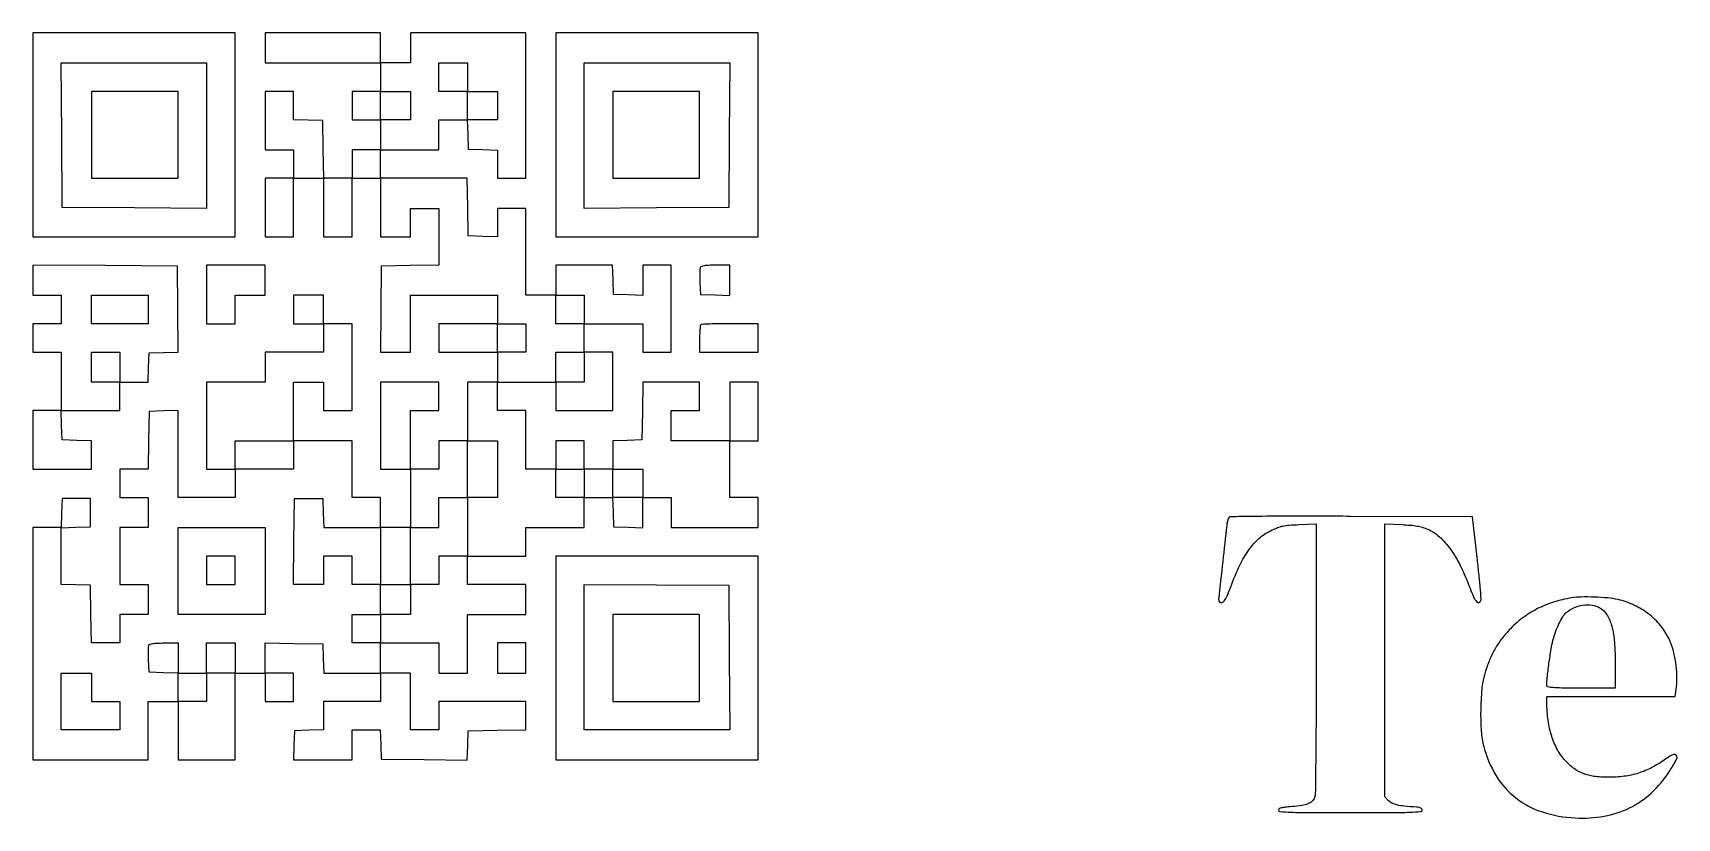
# Model space of a CAD drawing. Extents: x 297 to 6200, y 344 to 2732.
# Drawn here: x 297 to 1281, y 2262 to 2732 of the extents above; entities that cross this region are included whole.
import ezdxf

# ---------------------------------------------------------------- set-up
doc = ezdxf.new("R2010")
doc.units = 0

msp = doc.modelspace()

# ---------------------------------------------------------------- linework, layer by layer
for points in [[(297, 2671), (297, 2610), (357.5, 2610), (418, 2610), (418, 2671), (418, 2732), (357.5, 2732), (297, 2732)], [(436, 2723), (436, 2714), (470.5, 2714), (505, 2714), (505, 2705.5), (505, 2697), (496.5, 2697), (488, 2697), (488, 2688.5), (488, 2680), (496.5, 2680), (505, 2680), (505, 2671), (505, 2662), (496.5, 2662), (488, 2662), (488, 2653.5), (488, 2645), (479.523614, 2645), (471.047228, 2645), (470.773614, 2662.25), (470.5, 2679.5), (461.75, 2679.788933), (453, 2680.077866), (453, 2688.538933), (453, 2697), (444.5, 2697), (436, 2697), (436, 2679.5), (436, 2662), (444.5, 2662), (453, 2662), (453, 2653.5), (453, 2645), (444.5, 2645), (436, 2645), (436, 2627.5), (436, 2610), (444.5, 2610), (453, 2610), (453, 2627.5), (453, 2645), (462, 2645), (471, 2645), (471, 2627.5), (471, 2610), (479.5, 2610), (488, 2610), (488, 2627.5), (488, 2645), (496.5, 2645), (505, 2645), (505, 2627.5), (505, 2610), (514, 2610), (523, 2610), (523, 2618.5), (523, 2627), (531.5, 2627), (540, 2627), (540, 2610.023614), (540, 2593.047228), (522.75, 2592.773614), (505.5, 2592.5), (505.233118, 2566.75), (504.966235, 2541), (513.983118, 2541), (523, 2541), (523, 2558), (523, 2575), (549, 2575), (575, 2575), (575, 2566.5), (575, 2558), (557.5, 2558), (540, 2558), (540, 2549.5), (540, 2541), (557.5, 2541), (575, 2541), (575, 2532), (575, 2523), (566, 2523), (557, 2523), (557, 2505.5), (557, 2488), (548.5, 2488), (540, 2488), (540, 2479.5), (540, 2471), (531.5, 2471), (523, 2471), (523, 2488.5), (523, 2506), (531.5, 2506), (540, 2506), (540, 2514.5), (540, 2523), (522.5, 2523), (505, 2523), (505, 2497), (505, 2471), (514, 2471), (523, 2471), (523, 2453.5), (523, 2436), (514, 2436), (505, 2436), (505, 2445), (505, 2454), (496.5, 2454), (488, 2454), (488, 2471), (488, 2488), (470.5, 2488), (453, 2488), (453, 2505.5), (453, 2523), (462, 2523), (471, 2523), (471, 2514.5), (471, 2506), (479.5, 2506), (488, 2506), (488, 2532), (488, 2558), (479.5, 2558), (471, 2558), (471, 2566.5), (471, 2575), (462, 2575), (453, 2575), (453, 2566.5), (453, 2558), (462, 2558), (471, 2558), (471, 2549.5), (471, 2541), (453.5, 2541), (436, 2541), (436, 2532), (436, 2523), (418.5, 2523), (401, 2523), (401, 2497), (401, 2471), (409.5, 2471), (418, 2471), (418, 2462.5), (418, 2454), (401, 2454), (384, 2454), (384, 2480.038933), (384, 2506.077866), (375.25, 2505.788933), (366.5, 2505.5), (366.226386, 2488.25), (365.952772, 2471), (357.476386, 2471), (349, 2471), (349, 2462.5), (349, 2454), (357.5, 2454), (366, 2454), (366, 2445), (366, 2436), (357.5, 2436), (349, 2436), (349, 2419), (349, 2402), (357.5, 2402), (366, 2402), (366, 2393), (366, 2384), (357.5, 2384), (349, 2384), (349, 2375.5), (349, 2367), (340.523614, 2367), (332.047228, 2367), (331.773614, 2384.25), (331.5, 2401.5), (322.75, 2401.788933), (314, 2402.077866), (314, 2419), (314, 2435.922134), (322.75, 2436.211067), (331.5, 2436.5), (331.5, 2445), (331.5, 2453.5), (323, 2453.5), (314.5, 2453.5), (314.211067, 2444.75), (313.922134, 2436), (305.461067, 2436), (297, 2436), (297, 2366.5), (297, 2297), (331.5, 2297), (366, 2297), (366, 2314.5), (366, 2332), (375, 2332), (384, 2332), (384, 2314.5), (384, 2297), (401, 2297), (418, 2297), (418, 2323), (418, 2349), (427, 2349), (436, 2349), (436, 2340.5), (436, 2332), (444.5, 2332), (453, 2332), (453, 2340.5), (453, 2349), (444.5, 2349), (436, 2349), (436, 2358.023614), (436, 2367.047228), (453.25, 2366.773614), (470.5, 2366.5), (470.788933, 2357.75), (471.077866, 2349), (488.038933, 2349), (505, 2349), (505, 2340.5), (505, 2332), (488, 2332), (471, 2332), (471, 2323.538933), (471, 2315.077866), (462.25, 2314.788933), (453.5, 2314.5), (453.211067, 2305.75), (452.922134, 2297), (470.461067, 2297), (488, 2297), (488, 2306), (488, 2315), (496.461067, 2315), (504.922134, 2315), (505.211067, 2306.25), (505.5, 2297.5), (531.210822, 2297.233197), (556.921644, 2296.966394), (557.210822, 2305.733197), (557.5, 2314.5), (574.75, 2314.773614), (592, 2315.047228), (592, 2323.523614), (592, 2332), (566, 2332), (540, 2332), (540, 2323.5), (540, 2315), (531.5, 2315), (523, 2315), (523, 2332), (523, 2349), (514, 2349), (505, 2349), (505, 2358), (505, 2367), (522.5, 2367), (540, 2367), (540, 2358), (540, 2349), (548.5, 2349), (557, 2349), (557, 2366.5), (557, 2384), (574.5, 2384), (592, 2384), (592, 2393), (592, 2402), (574.5, 2402), (557, 2402), (557, 2410.5), (557, 2419), (574.5, 2419), (592, 2419), (592, 2427.5), (592, 2436), (609.5, 2436), (627, 2436), (627, 2445), (627, 2454), (635.461067, 2454), (643.922134, 2454), (644.211067, 2445.25), (644.5, 2436.5), (653.25, 2436.211067), (662, 2435.922134), (662, 2444.961067), (662, 2454), (670.5, 2454), (679, 2454), (679, 2445), (679, 2436), (705, 2436), (731, 2436), (731, 2445), (731, 2454), (722.5, 2454), (714, 2454), (714, 2471), (714, 2488), (722.5, 2488), (731, 2488), (731, 2505.5), (731, 2523), (722.5, 2523), (714, 2523), (714, 2505.5), (714, 2488), (696.5, 2488), (679, 2488), (679, 2497), (679, 2506), (687.5, 2506), (696, 2506), (696, 2514.5), (696, 2523), (679.023614, 2523), (662.047228, 2523), (661.773614, 2505.75), (661.5, 2488.5), (652.75, 2488.211067), (644, 2487.922134), (644, 2479.461067), (644, 2471), (635.5, 2471), (627, 2471), (627, 2479.5), (627, 2488), (618.5, 2488), (610, 2488), (610, 2479.5), (610, 2471), (601, 2471), (592, 2471), (592, 2488.5), (592, 2506), (583.5, 2506), (575, 2506), (575, 2514.5), (575, 2523), (592.5, 2523), (610, 2523), (610, 2514.5), (610, 2506), (627, 2506), (644, 2506), (644, 2523.5), (644, 2541), (635.5, 2541), (627, 2541), (627, 2549.5), (627, 2558), (644.5, 2558), (662, 2558), (662, 2549.5), (662, 2541), (670.5, 2541), (679, 2541), (679, 2567), (679, 2593), (670.5, 2593), (662, 2593), (662, 2583.961067), (662, 2574.922134), (653.25, 2575.211067), (644.5, 2575.5), (644.211067, 2584.25), (643.922134, 2593), (626.961067, 2593), (610, 2593), (610, 2584), (610, 2575), (601, 2575), (592, 2575), (592, 2601), (592, 2627), (583.5, 2627), (575, 2627), (575, 2618.461067), (575, 2609.922134), (566.25, 2610.211067), (557.5, 2610.5), (557.226386, 2627.75), (556.952772, 2645), (530.976386, 2645), (505, 2645), (505, 2653.5), (505, 2662), (522.5, 2662), (540, 2662), (540, 2671), (540, 2680), (548.461067, 2680), (556.922134, 2680), (557.211067, 2671.25), (557.5, 2662.5), (566.25, 2662.211067), (575, 2661.922134), (575, 2653.461067), (575, 2645), (583.5, 2645), (592, 2645), (592, 2688.5), (592, 2732), (557.5, 2732), (523, 2732), (523, 2723), (523, 2714), (514, 2714), (505, 2714), (505, 2723), (505, 2732), (470.5, 2732), (436, 2732)], [(610, 2671), (610, 2610), (670.5, 2610), (731, 2610), (731, 2671), (731, 2732), (670.5, 2732), (610, 2732)], [(401, 2670.489377), (401, 2626.978755), (357.75, 2627.239377), (314.5, 2627.5), (314.239377, 2670.75), (313.978755, 2714), (357.489377, 2714), (401, 2714)], [(557, 2705.5), (557, 2697), (566, 2697), (575, 2697), (575, 2688.5), (575, 2680), (566, 2680), (557, 2680), (557, 2688.5), (557, 2697), (548.5, 2697), (540, 2697), (540, 2705.5), (540, 2714), (548.5, 2714), (557, 2714)], [(713.760623, 2670.75), (713.5, 2627.5), (670.25, 2627.239377), (627, 2626.978755), (627, 2670.489377), (627, 2714), (670.510623, 2714), (714.021245, 2714)], [(332, 2671), (332, 2645), (358, 2645), (384, 2645), (384, 2671), (384, 2697), (358, 2697), (332, 2697)], [(523, 2688.5), (523, 2680), (514, 2680), (505, 2680), (505, 2688.5), (505, 2697), (514, 2697), (523, 2697)], [(644, 2671), (644, 2645), (670, 2645), (696, 2645), (696, 2671), (696, 2697), (670, 2697), (644, 2697)], [(297, 2584.010623), (297, 2575), (305.5, 2575), (314, 2575), (314, 2566.5), (314, 2558), (305.5, 2558), (297, 2558), (297, 2549.5), (297, 2541), (305.5, 2541), (314, 2541), (314, 2523.5), (314, 2506), (305.5, 2506), (297, 2506), (297, 2488.5), (297, 2471), (314.5, 2471), (332, 2471), (332, 2479.461067), (332, 2487.922134), (323.25, 2488.211067), (314.5, 2488.5), (314.211067, 2497.25), (313.922134, 2506), (331.461067, 2506), (349, 2506), (349, 2514.5), (349, 2523), (357.461067, 2523), (365.922134, 2523), (366.211067, 2531.75), (366.5, 2540.5), (375.266803, 2540.789178), (384.033606, 2541.078356), (383.766803, 2566.789178), (383.5, 2592.5), (340.25, 2592.760623), (297, 2593.021245)], [(401, 2575.5), (401, 2558), (409.5, 2558), (418, 2558), (418, 2566.5), (418, 2575), (427, 2575), (436, 2575), (436, 2584), (436, 2593), (418.5, 2593), (401, 2593)], [(366, 2566.5), (366, 2558), (349, 2558), (332, 2558), (332, 2566.5), (332, 2575), (349, 2575), (366, 2575)], [(627, 2566.5), (627, 2558), (618.5, 2558), (610, 2558), (610, 2566.5), (610, 2575), (618.5, 2575), (627, 2575)], [(592, 2549.5), (592, 2541), (583.5, 2541), (575, 2541), (575, 2549.5), (575, 2558), (583.5, 2558), (592, 2558)], [(349, 2532), (349, 2523), (340.5, 2523), (332, 2523), (332, 2532), (332, 2541), (340.5, 2541), (349, 2541)], [(627, 2532), (627, 2523), (618.5, 2523), (610, 2523), (610, 2532), (610, 2541), (618.5, 2541), (627, 2541)], [(453, 2479.5), (453, 2471), (435.5, 2471), (418, 2471), (418, 2479.5), (418, 2488), (435.5, 2488), (453, 2488)], [(575, 2471), (575, 2454), (566, 2454), (557, 2454), (557, 2436.5), (557, 2419), (548.5, 2419), (540, 2419), (540, 2410.5), (540, 2402), (531.5, 2402), (523, 2402), (523, 2393), (523, 2384), (514, 2384), (505, 2384), (505, 2375.5), (505, 2367), (496.5, 2367), (488, 2367), (488, 2375.5), (488, 2384), (496.5, 2384), (505, 2384), (505, 2393), (505, 2402), (496.5, 2402), (488, 2402), (488, 2410.5), (488, 2419), (479.5, 2419), (471, 2419), (471, 2410.5), (471, 2402), (461.983118, 2402), (452.966235, 2402), (453.233118, 2427.75), (453.5, 2453.5), (462, 2453.5), (470.5, 2453.5), (470.788933, 2444.75), (471.077866, 2436), (488.038933, 2436), (505, 2436), (505, 2419), (505, 2402), (514, 2402), (523, 2402), (523, 2419), (523, 2436), (531.5, 2436), (540, 2436), (540, 2445), (540, 2454), (548.5, 2454), (557, 2454), (557, 2471), (557, 2488), (566, 2488), (575, 2488)], [(627, 2462.5), (627, 2454), (618.5, 2454), (610, 2454), (610, 2462.5), (610, 2471), (618.5, 2471), (627, 2471)], [(662, 2462.5), (662, 2454), (653, 2454), (644, 2454), (644, 2462.5), (644, 2471), (653, 2471), (662, 2471)], [(436, 2410), (436, 2384), (410, 2384), (384, 2384), (384, 2410), (384, 2436), (410, 2436), (436, 2436)], [(401, 2410.5), (401, 2402), (409.5, 2402), (418, 2402), (418, 2410.5), (418, 2419), (409.5, 2419), (401, 2419)], [(610, 2358), (610, 2297), (670.5, 2297), (731, 2297), (731, 2358), (731, 2419), (670.5, 2419), (610, 2419)], [(713.760623, 2358.25), (714.021245, 2315), (670.510623, 2315), (627, 2315), (627, 2358.510623), (627, 2402.021245), (670.25, 2401.760623), (713.5, 2401.5)], [(644, 2358), (644, 2332), (670, 2332), (696, 2332), (696, 2358), (696, 2384), (670, 2384), (644, 2384)], [(575, 2358), (575, 2349), (583.5, 2349), (592, 2349), (592, 2358), (592, 2367), (583.5, 2367), (575, 2367)], [(332, 2340.5), (332, 2332), (340.5, 2332), (349, 2332), (349, 2323.5), (349, 2315), (331.5, 2315), (314, 2315), (314, 2332), (314, 2349), (323, 2349), (332, 2349)]]:
    msp.add_lwpolyline(points, close=True)
for points in [[(696.421649, 2591.656415, 0.078282), (696.23321, 2590.773024, 0.007235), (696.144753, 2588.531874, 0.009185), (696.126964, 2585.841003, 0.007079), (696.203033, 2582.906415), (696.5, 2575.5), (705.25, 2575.211067), (714, 2574.922134), (714, 2583.961067), (714, 2593), (705.468615, 2593, 0.008207), (701.380218, 2592.932889, 0.02866), (698.753754, 2592.69552, 0.043926), (697.090542, 2592.296903, 0.223977)], [(696.666667, 2557.333333, 0.1713), (696.401615, 2556.779115, 0.007128), (696.195833, 2554.561458, 0.011637), (696.048382, 2551.88315, 0.007932), (696, 2548.833333), (696, 2541), (713.5, 2541), (731, 2541), (731, 2549.5), (731, 2558), (714.166667, 2558, 0.003703), (707.666162, 2557.95186, 0.005817), (702.082292, 2557.804167, 0.001897), (697.277547, 2557.602868, 0.187071)], [(1012.480009, 2441.75654, 0.059899), (1011.455664, 2437.437134, 0.00129), (1009.052583, 2415.80064, 0.000433), (1006.595032, 2392.956681, 0.217571), (1007.042133, 2391.617217, 0.278507), (1008.453156, 2391.21617, 0.165297), (1009.949398, 2392.226585, 0.059691), (1011.679961, 2395.18041, 0.013154), (1013.887018, 2400.636052, -0.020835), (1019.31482, 2413.48204, -0.044087), (1024.77028, 2422.802482, -0.056156), (1030.747651, 2429.483489, -0.067921), (1037.718257, 2434.182062, -0.018424), (1041.79077, 2436.003784, -0.042833), (1044.984841, 2436.985417, -0.034973), (1048.669057, 2437.514515, -0.00893), (1054.692104, 2437.845269), (1065, 2438.226839), (1065, 2357.678519, -0.000943), (1064.937504, 2324.526037, -0.001923), (1064.739272, 2298.501437, -0.000483), (1064.470035, 2276.84064, -0.087706), (1064.047868, 2274.625901, -0.107408), (1062.54985, 2272.326002, -0.098128), (1060.187162, 2270.764995, -0.060998), (1056.469294, 2269.750517, -0.017552), (1050.532036, 2269.098165, 0.008033), (1046.491673, 2268.731918, 0.03728), (1044.188367, 2268.310431, 0.0765), (1042.921439, 2267.762467, 0.257973), (1042.5, 2267, 0.394238), (1043.340694, 2266.09949, 0.008452), (1049.916667, 2265.758721, 0.007792), (1060.975396, 2265.545411, 0.000926), (1085.5, 2265.5, 0.000926), (1110.024604, 2265.545411, 0.007792), (1121.083333, 2265.758721, 0.008452), (1127.659306, 2266.09949, 0.394238), (1128.5, 2267, 0.169554), (1128.267173, 2267.666848, 0.109295), (1127.625097, 2268.18739, 0.069797), (1126.543387, 2268.550842, 0.028417), (1125, 2268.749421, -0.007255), (1117.656423, 2269.379957, -0.031029), (1113.319356, 2270.089667, -0.053569), (1110.461871, 2271.072503, -0.08699), (1108.365825, 2272.543266), (1106, 2274.909091), (1106, 2356.567965), (1106, 2438.226839), (1116.25, 2437.802232, -0.009877), (1121.540366, 2437.478303, -0.023545), (1125.444715, 2436.975845, -0.029824), (1128.670266, 2436.204592, -0.030123), (1131.770111, 2435.057017, -0.081656), (1138.809312, 2430.46788, -0.052202), (1145.305006, 2423.147778, -0.042077), (1151.358311, 2412.989132, -0.023455), (1157.055484, 2399.75, 0.015859), (1159.238864, 2394.456257, 0.075677), (1161.009711, 2391.717487, 0.287269), (1162.41477, 2391.303874, 0.2371), (1163.590243, 2392.374574, 0.112804), (1163.743506, 2393.448548, 0.001364), (1163.137669, 2400.505649, 0.003997), (1162.347267, 2408.682832, 0.002593), (1161.308859, 2418.124574), (1158.5, 2442.5), (1085.721125, 2442.75654, 0.000677), (1048.124365, 2442.838128, 0.003617), (1027.600366, 2442.706389, 0.001331), (1013.490967, 2442.476189, 0.309149)], [(1217.756256, 2393.980837, 0.038214), (1207.03469, 2391.435732, 0.041596), (1197.13895, 2387.337886, 0.042565), (1188.260179, 2381.761109, 0.044028), (1180.562226, 2374.817757, 0.026639), (1175.537811, 2368.799348, 0.033308), (1171.576863, 2362.697506, 0.032953), (1168.429488, 2356.068869, 0.025186), (1165.849933, 2348.464888, 0.045824), (1164.10505, 2339.146572, 0.020116), (1163.435534, 2326.597058, 0.020055), (1163.773437, 2314.099357, 0.048599), (1165.281656, 2305, 0.071477), (1172.796608, 2287.426197, 0.090655), (1184.51778, 2274.265712, 0.088505), (1200.377554, 2265.891377, 0.064831), (1220, 2262.325101, 0.055803), (1237.298014, 2263.384865, 0.07095), (1252.492353, 2268.324868, 0.072487), (1265.454161, 2277.206349, 0.061645), (1276.17566, 2289.878305, 0.007564), (1278.023722, 2292.800278, 0.01052), (1279.58285, 2295.474832, 0.007263), (1280.798515, 2297.741821, 0.119995), (1281, 2298.569288, 0.172123), (1280.522545, 2299.915155, 0.262142), (1279.397494, 2300.359614, 0.099587), (1277.397104, 2299.663172, 0.021274), (1274.295403, 2297.648322, -0.032467), (1265.956134, 2292.492682, -0.04568), (1257.897295, 2289.109057, -0.045554), (1249.34086, 2287.239004, -0.032048), (1239.5, 2286.647341, -0.031336), (1231.179972, 2287.202913, -0.060803), (1224.735739, 2288.853779, -0.067222), (1219.304908, 2291.866525, -0.047437), (1214.123295, 2296.555474, -0.060315), (1209.407792, 2303.160913, -0.047549), (1205.947185, 2311.245029, -0.042936), (1203.805333, 2320.662679, -0.032404), (1203.030876, 2331.25), (1203, 2335), (1241.428044, 2335), (1279.856087, 2335), (1280.583354, 2340.75, 0.040331), (1280.897879, 2347.704582, 0.029125), (1280.171577, 2355.436748, 0.029237), (1278.559633, 2362.986595, 0.042245), (1276.199956, 2369.386398, 0.06362), (1271.106989, 2377.424638, 0.055395), (1263.936846, 2384.353641, 0.054175), (1255.248312, 2389.67316, 0.055223), (1245.674963, 2392.96079, 0.031583), (1239.619027, 2393.921429, 0.014414), (1231.623311, 2394.444661, 0.014364), (1223.662396, 2394.506711, 0.033949)], [(1234.709663, 2388.035491, -0.119006), (1238.98931, 2383.764023, -0.070958), (1241.857815, 2377.123872, -0.048227), (1243.501782, 2367.530831, -0.018338), (1244, 2353.950779), (1244, 2340), (1223.5, 2340, -0.002055), (1211.891611, 2340.047718, -0.016684), (1206.579189, 2340.268773, -0.033415), (1203.696413, 2340.680187, -0.354366), (1203, 2341.539414, -0.028261), (1203.265763, 2346.237653, -0.005333), (1204.326302, 2354.768777, -0.005636), (1205.579323, 2363.312743, -0.023248), (1206.634355, 2368.428602, -0.02499), (1208.20723, 2373.516275, -0.024244), (1210.293568, 2378.474663, -0.025172), (1212.566288, 2382.663744, -0.072281), (1214.671668, 2385.205667, -0.081382), (1219.171339, 2388.104697, -0.067512), (1224.660615, 2389.65417, -0.069854), (1230.166015, 2389.658646, -0.102576)], [(384, 2358), (384, 2349), (392.5, 2349), (401, 2349), (401, 2358), (401, 2367), (409.5, 2367), (418, 2367), (418, 2358), (418, 2349), (409.5, 2349), (401, 2349), (401, 2340.5), (401, 2332), (392.5, 2332), (384, 2332), (384, 2340.461067), (384, 2348.922134), (375.25, 2349.211067), (366.5, 2349.5), (366.203033, 2356.906415, -0.007079), (366.126964, 2359.841003, -0.009185), (366.144753, 2362.531874, -0.007235), (366.23321, 2364.773024, -0.078282), (366.421649, 2365.656415, -0.223977), (367.090542, 2366.296903, -0.043926), (368.753754, 2366.69552, -0.02866), (371.380218, 2366.932889, -0.008207), (375.468615, 2367), (384, 2367)]]:
    msp.add_lwpolyline(points, format="xyb", close=True)

doc.saveas('drawing.dxf')
